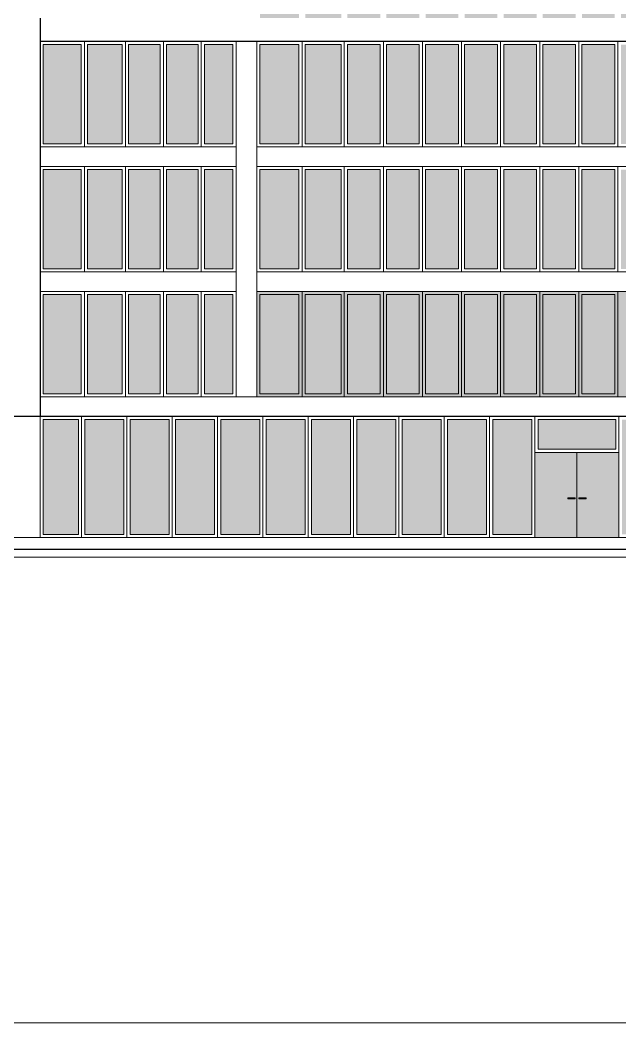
# Model space of a CAD drawing. Header units: millimetres. Extents: x -689206 to 4969298, y -1019800 to 703299.
# Drawn here: x 661794 to 677144, y -808799 to -783120 of the extents above; entities that cross this region are included whole.
import ezdxf

# ---------------------------------------------------------------- set-up
doc = ezdxf.new("R2010")
doc.units = ezdxf.units.MM
doc.layers.add('РАЗМЕРЫ', color=7, linetype='Continuous', lineweight=9)
doc.layers.add('фасад', color=7, linetype='Continuous')

msp = doc.modelspace()

# ---------------------------------------------------------------- hatches: boundary and pattern name
at = {"layer": 'РАЗМЕРЫ', "lineweight": 5, "ltscale": 35, "true_color": 0xdaf0fb}
h = msp.add_hatch(color=7, dxfattribs=at)
h.dxf.hatch_style = 1
h.paths.add_polyline_path([(697040.1, -793349.6), (696467.3, -793349.6), (696467.3, -796289.6), (697040.1, -796289.6)])
h.paths.add_polyline_path([(697900.1, -793349.6), (697200.1, -793349.6), (697200.1, -796289.6), (697900.1, -796289.6)])
h.paths.add_polyline_path([(698760.1, -793349.6), (698060.1, -793349.6), (698060.1, -796289.6), (698760.1, -796289.6)])
h.paths.add_polyline_path([(699620.1, -793349.6), (698920.1, -793349.6), (698920.1, -796289.6), (699620.1, -796289.6)])
h.paths.add_polyline_path([(700480.1, -793349.6), (699780.1, -793349.6), (699780.1, -796289.6), (700480.1, -796289.6)])
h.paths.add_polyline_path([(701340.1, -793349.6), (700640.1, -793349.6), (700640.1, -796289.6), (701340.1, -796289.6)])
h.paths.add_polyline_path([(702200.1, -793349.6), (701500.1, -793349.6), (701500.1, -796289.6), (702200.1, -796289.6)])
h.paths.add_polyline_path([(704313, -794149.4), (703652, -794149.3), (703651.8, -795489.2), (704312.7, -795489.4)])
h.paths.add_polyline_path([(704929.8, -794149.5), (704393, -794149.4), (704392.8, -795489.4), (704929.5, -795489.4)])
h.paths.add_polyline_path([(705591.6, -794149.6), (705009.7, -794149.5), (705009.5, -795489.4), (705591.6, -795489.4)])
h.paths.add_polyline_path([(706241.6, -794149.6), (705671.6, -794149.6), (705671.6, -795489.4), (706241.6, -795489.4)])
h.paths.add_polyline_path([(689397.9, -793349.6), (688637.9, -793349.6), (688637.9, -796289.6), (689397.9, -796289.6)])
h.paths.add_polyline_path([(688477.9, -793349.6), (687477.9, -793349.6), (687477.9, -796289.6), (688477.9, -796289.6)])
h.paths.add_polyline_path([(687317.9, -793349.6), (686317.9, -793349.6), (686317.9, -796289.6), (687317.9, -796289.6)])
h.paths.add_polyline_path([(686157.9, -793349.6), (685157.9, -793349.6), (685157.9, -796289.6), (686157.9, -796289.6)])
h.paths.add_polyline_path([(684997.9, -793349.6), (683997.9, -793349.6), (683997.9, -796289.6), (684997.9, -796289.6)])
h.paths.add_polyline_path([(683837.9, -793349.6), (682837.9, -793349.6), (682837.9, -796289.6), (683837.9, -796289.6)])
h.paths.add_polyline_path([(682677.9, -793349.6), (681677.9, -793349.6), (681677.9, -796289.6), (682677.9, -796289.6)])
h.paths.add_polyline_path([(681517.9, -793349.6), (680517.9, -793349.6), (680517.9, -796289.6), (681517.9, -796289.6)])
h.paths.add_polyline_path([(680357.9, -793349.6), (679357.9, -793349.6), (679357.9, -796289.6), (680357.9, -796289.6)])
h.paths.add_polyline_path([(679197.9, -793349.6), (678277.9, -793349.6), (678277.9, -796289.6), (679197.9, -796289.6)])
h.paths.add_polyline_path([(678117.9, -793349.6), (677197.9, -793349.6), (677197.9, -796289.6), (678117.9, -796289.6)])
h.paths.add_polyline_path([(677037.9, -793349.6), (675047.8, -793349.6), (675047.8, -794109.6), (677037.9, -794109.6)])
h.paths.add_polyline_path([(676042.8, -794189.6), (674967.8, -794189.6), (674967.8, -796369.6), (676042.8, -796369.6)])
h.paths.add_polyline_path([(675814, -795354.5), (676002.7, -795354.5), (676002.7, -795382.4), (675814, -795382.4)], flags=16)
h.paths.add_polyline_path([(677117.9, -794189.6), (676042.8, -794189.6), (676042.8, -796369.6), (677117.9, -796369.6)])
h.paths.add_polyline_path([(676277.7, -795354.5), (676277.7, -795382.4), (676089, -795382.4), (676089, -795354.5)], flags=16)
h.paths.add_polyline_path([(674887.8, -793349.6), (673887.8, -793349.6), (673887.8, -796289.6), (674887.8, -796289.6)])
h.paths.add_polyline_path([(673727.8, -793349.6), (672727.8, -793349.6), (672727.8, -796289.6), (673727.8, -796289.6)])
h.paths.add_polyline_path([(672567.8, -793349.6), (671567.8, -793349.6), (671567.8, -796289.6), (672567.8, -796289.6)])
h.paths.add_polyline_path([(671407.8, -793349.6), (670407.8, -793349.6), (670407.8, -796289.6), (671407.8, -796289.6)])
h.paths.add_polyline_path([(670247.8, -793349.6), (669247.8, -793349.6), (669247.8, -796289.6), (670247.8, -796289.6)])
h.paths.add_polyline_path([(669087.8, -793349.6), (668087.8, -793349.6), (668087.8, -796289.6), (669087.8, -796289.6)])
h.paths.add_polyline_path([(667927.8, -793349.6), (666927.8, -793349.6), (666927.8, -796289.6), (667927.8, -796289.6)])
h.paths.add_polyline_path([(666767.8, -793349.6), (665767.8, -793349.6), (665767.8, -796289.6), (666767.8, -796289.6)])
h.paths.add_polyline_path([(665607.8, -793349.6), (664607.8, -793349.6), (664607.8, -796289.6), (665607.8, -796289.6)])
h.paths.add_polyline_path([(664447.8, -793349.6), (663447.8, -793349.6), (663447.8, -796289.6), (664447.8, -796289.6)])
h.paths.add_polyline_path([(663287.8, -793349.6), (662387.8, -793349.6), (662387.8, -796289.6), (663287.8, -796289.6)])
h.paths.add_polyline_path([(667240.8, -790149.6), (666511.8, -790149.6), (666511.8, -792689.6), (667240.8, -792689.6)])
h.paths.add_polyline_path([(666351.8, -790149.6), (665540.8, -790149.6), (665540.8, -792689.6), (666351.8, -792689.6)])
h.paths.add_polyline_path([(665380.8, -790149.6), (664569.8, -790149.6), (664569.8, -792689.6), (665380.8, -792689.6)])
h.paths.add_polyline_path([(664409.8, -790149.6), (663518.8, -790149.6), (663518.8, -792689.6), (664409.8, -792689.6)])
h.paths.add_polyline_path([(663358.8, -790149.6), (662387.8, -790149.6), (662387.8, -792689.6), (663358.8, -792689.6)])
h.paths.add_polyline_path([(668930.8, -790149.6), (667930.8, -790149.6), (667930.8, -792689.6), (668930.8, -792689.6)])
h.paths.add_polyline_path([(670010.8, -790149.6), (669090.8, -790149.6), (669090.8, -792689.6), (670010.8, -792689.6)])
h.paths.add_polyline_path([(671010.8, -790149.6), (670170.8, -790149.6), (670170.8, -792689.6), (671010.8, -792689.6)])
h.paths.add_polyline_path([(672010.8, -790149.6), (671170.8, -790149.6), (671170.8, -792689.6), (672010.8, -792689.6)])
h.paths.add_polyline_path([(673010.8, -790149.6), (672170.8, -790149.6), (672170.8, -792689.6), (673010.8, -792689.6)])
h.paths.add_polyline_path([(674010.8, -790149.6), (673170.8, -790149.6), (673170.8, -792689.6), (674010.8, -792689.6)])
h.paths.add_polyline_path([(675010.8, -790149.6), (674170.8, -790149.6), (674170.8, -792689.6), (675010.8, -792689.6)])
h.paths.add_polyline_path([(676010.8, -790149.6), (675170.8, -790149.6), (675170.8, -792689.6), (676010.8, -792689.6)])
h.paths.add_polyline_path([(677010.8, -790149.6), (676170.8, -790149.6), (676170.8, -792689.6), (677010.8, -792689.6)])
h.paths.add_polyline_path([(678010.8, -790149.6), (677170.8, -790149.6), (677170.8, -792689.6), (678010.8, -792689.6)])
h.paths.add_polyline_path([(679010.8, -790149.6), (678170.8, -790149.6), (678170.8, -792689.6), (679010.8, -792689.6)])
h.paths.add_polyline_path([(680010.8, -790149.6), (679170.8, -790149.6), (679170.8, -792689.6), (680010.8, -792689.6)])
h.paths.add_polyline_path([(681010.8, -790149.6), (680170.8, -790149.6), (680170.8, -792689.6), (681010.8, -792689.6)])
h.paths.add_polyline_path([(682010.8, -790149.6), (681170.8, -790149.6), (681170.8, -792689.6), (682010.8, -792689.6)])
h.paths.add_polyline_path([(683010.8, -790149.6), (682170.8, -790149.6), (682170.8, -792689.6), (683010.8, -792689.6)])
h.paths.add_polyline_path([(683892.8, -790149.6), (683170.8, -790149.6), (683170.8, -792689.6), (683892.8, -792689.6)])
h.paths.add_polyline_path([(685291.8, -790149.6), (684562.8, -790149.6), (684562.8, -792689.6), (685291.8, -792689.6)])
h.paths.add_polyline_path([(686262.8, -790149.6), (685451.8, -790149.6), (685451.8, -792689.6), (686262.8, -792689.6)])
h.paths.add_polyline_path([(687233.8, -790149.6), (686422.8, -790149.6), (686422.8, -792689.6), (687233.8, -792689.6)])
h.paths.add_polyline_path([(688284.8, -790149.6), (687393.8, -790149.6), (687393.8, -792689.6), (688284.8, -792689.6)])
h.paths.add_polyline_path([(689415.8, -790149.6), (688444.8, -790149.6), (688444.8, -792689.6), (689415.8, -792689.6)])
h.paths.add_polyline_path([(689415.8, -786949.6), (688444.8, -786949.6), (688444.8, -789489.6), (689415.8, -789489.6)])
h.paths.add_polyline_path([(688284.8, -786949.6), (687393.8, -786949.6), (687393.8, -789489.6), (688284.8, -789489.6)])
h.paths.add_polyline_path([(687233.8, -786949.6), (686422.8, -786949.6), (686422.8, -789489.6), (687233.8, -789489.6)])
h.paths.add_polyline_path([(686262.8, -786949.6), (685451.8, -786949.6), (685451.8, -789489.6), (686262.8, -789489.6)])
h.paths.add_polyline_path([(685291.8, -786949.6), (684562.8, -786949.6), (684562.8, -789489.6), (685291.8, -789489.6)])
h.paths.add_polyline_path([(683892.8, -786949.6), (683170.8, -786949.6), (683170.8, -789489.6), (683892.8, -789489.6)])
h.paths.add_polyline_path([(683010.8, -786949.6), (682170.8, -786949.6), (682170.8, -789489.6), (683010.8, -789489.6)])
h.paths.add_polyline_path([(682010.8, -786949.6), (681170.8, -786949.6), (681170.8, -789489.6), (682010.8, -789489.6)])
h.paths.add_polyline_path([(681010.8, -786949.6), (680170.8, -786949.6), (680170.8, -789489.6), (681010.8, -789489.6)])
h.paths.add_polyline_path([(680010.8, -786949.6), (679170.8, -786949.6), (679170.8, -789489.6), (680010.8, -789489.6)])
h.paths.add_polyline_path([(679010.8, -786949.6), (678170.8, -786949.6), (678170.8, -789489.6), (679010.8, -789489.6)])
h.paths.add_polyline_path([(678010.8, -786949.6), (677170.8, -786949.6), (677170.8, -789489.6), (678010.8, -789489.6)])
h.paths.add_polyline_path([(677010.8, -786949.6), (676170.8, -786949.6), (676170.8, -789489.6), (677010.8, -789489.6)])
h.paths.add_polyline_path([(676010.8, -786949.6), (675170.8, -786949.6), (675170.8, -789489.6), (676010.8, -789489.6)])
h.paths.add_polyline_path([(675010.8, -786949.6), (674170.8, -786949.6), (674170.8, -789489.6), (675010.8, -789489.6)])
h.paths.add_polyline_path([(674010.8, -786949.6), (673170.8, -786949.6), (673170.8, -789489.6), (674010.8, -789489.6)])
h.paths.add_polyline_path([(673010.8, -786949.6), (672170.8, -786949.6), (672170.8, -789489.6), (673010.8, -789489.6)])
h.paths.add_polyline_path([(672010.8, -786949.6), (671170.8, -786949.6), (671170.8, -789489.6), (672010.8, -789489.6)])
h.paths.add_polyline_path([(671010.8, -786949.6), (670170.8, -786949.6), (670170.8, -789489.6), (671010.8, -789489.6)])
h.paths.add_polyline_path([(670010.8, -786949.6), (669090.8, -786949.6), (669090.8, -789489.6), (670010.8, -789489.6)])
h.paths.add_polyline_path([(668930.8, -786949.6), (667930.8, -786949.6), (667930.8, -789489.6), (668930.8, -789489.6)])
h.paths.add_polyline_path([(667240.8, -786949.6), (666511.8, -786949.6), (666511.8, -789489.6), (667240.8, -789489.6)])
h.paths.add_polyline_path([(666351.8, -786949.6), (665540.8, -786949.6), (665540.8, -789489.6), (666351.8, -789489.6)])
h.paths.add_polyline_path([(665380.8, -786949.6), (664569.8, -786949.6), (664569.8, -789489.6), (665380.8, -789489.6)])
h.paths.add_polyline_path([(664409.8, -786949.6), (663518.8, -786949.6), (663518.8, -789489.6), (664409.8, -789489.6)])
h.paths.add_polyline_path([(663358.8, -786949.6), (662387.8, -786949.6), (662387.8, -789489.6), (663358.8, -789489.6)])
h.paths.add_polyline_path([(658698.5, -790149.6), (657738.5, -790149.6), (657738.5, -792689.6), (657998.5, -792689.6), (658698.5, -792689.6)])
h.paths.add_polyline_path([(658698.5, -786949.6), (657738.5, -786949.6), (657738.5, -789489.6), (657998.5, -789489.6), (658698.5, -789489.6)])
h.paths.add_polyline_path([(657578.5, -786949.6), (656878.5, -786949.6), (656878.5, -789489.6), (657578.5, -789489.6)])
h.paths.add_polyline_path([(656718.5, -786949.6), (655938.5, -786949.6), (655938.5, -789489.6), (656718.5, -789489.6)])
h.paths.add_polyline_path([(655778.5, -786949.6), (654858.5, -786949.6), (654858.5, -789489.6), (655778.5, -789489.6)])
h.paths.add_polyline_path([(655778.5, -790149.6), (654858.5, -790149.6), (654858.5, -792689.6), (655778.5, -792689.6)])
h.paths.add_polyline_path([(656718.5, -790149.6), (655938.5, -790149.6), (655938.5, -792689.6), (656718.5, -792689.6)])
h.paths.add_polyline_path([(657578.5, -790149.6), (656878.5, -790149.6), (656878.5, -792689.6), (657578.5, -792689.6)])
h.paths.add_polyline_path([(658698.5, -793349.6), (657738.5, -793349.6), (657738.5, -796289.6), (657998.5, -796289.6), (658698.5, -796289.6)])
h.paths.add_polyline_path([(657578.5, -793349.6), (656878.5, -793349.6), (656878.5, -796289.6), (657578.5, -796289.6)])
h.paths.add_polyline_path([(656718.5, -793349.6), (656018.5, -793349.6), (655938.5, -793349.6), (655938.5, -796289.6), (656718.5, -796289.6)])
h.paths.add_polyline_path([(655778.5, -793349.6), (654858.5, -793349.6), (654858.5, -796289.6), (655778.5, -796289.6)])
h.paths.add_polyline_path([(658698.5, -783749.6), (657738.5, -783749.6), (657738.5, -786289.6), (657998.5, -786289.6), (658698.5, -786289.6)])
h.paths.add_polyline_path([(657578.5, -783749.6), (656878.5, -783749.6), (656878.5, -786289.6), (657578.5, -786289.6)])
h.paths.add_polyline_path([(656718.5, -783749.6), (655938.5, -783749.6), (655938.5, -786289.6), (656718.5, -786289.6)])
h.paths.add_polyline_path([(655778.5, -783749.6), (654858.5, -783749.6), (654858.5, -786289.6), (655778.5, -786289.6)])
h.paths.add_polyline_path([(655778.5, -780549.6), (654858.5, -780549.6), (654858.5, -783089.6), (655778.5, -783089.6)])
h.paths.add_polyline_path([(656718.5, -780549.6), (655938.5, -780549.6), (655938.5, -783089.6), (656718.5, -783089.6)])
h.paths.add_polyline_path([(657578.5, -780549.6), (656878.5, -780549.6), (656878.5, -783089.6), (657578.5, -783089.6)])
h.paths.add_polyline_path([(658698.5, -780549.6), (657738.5, -780549.6), (657738.5, -783089.6), (657998.5, -783089.6), (658698.5, -783089.6)])
h.paths.add_polyline_path([(658698.5, -777349.6), (657738.5, -777349.6), (657738.5, -779889.6), (657998.5, -779889.6), (658698.5, -779889.6)])
h.paths.add_polyline_path([(657578.5, -777349.6), (656878.5, -777349.6), (656878.5, -779889.6), (657578.5, -779889.6)])
h.paths.add_polyline_path([(656718.5, -777349.6), (655938.5, -777349.6), (655938.5, -779889.6), (656718.5, -779889.6)])
h.paths.add_polyline_path([(655778.5, -777349.6), (654858.5, -777349.6), (654858.5, -779889.6), (655778.5, -779889.6)])
h.paths.add_polyline_path([(663358.8, -783749.6), (662387.8, -783749.6), (662387.8, -786289.6), (663358.8, -786289.6)])
h.paths.add_polyline_path([(664409.8, -783749.6), (663518.8, -783749.6), (663518.8, -786289.6), (664409.8, -786289.6)])
h.paths.add_polyline_path([(665380.8, -783749.6), (664569.8, -783749.6), (664569.8, -786289.6), (665380.8, -786289.6)])
h.paths.add_polyline_path([(666351.8, -783749.6), (665540.8, -783749.6), (665540.8, -786289.6), (666351.8, -786289.6)])
h.paths.add_polyline_path([(667240.8, -783749.6), (666511.8, -783749.6), (666511.8, -786289.6), (667240.8, -786289.6)])
h.paths.add_polyline_path([(668930.8, -783749.6), (667930.8, -783749.6), (667930.8, -786289.6), (668930.8, -786289.6)])
h.paths.add_polyline_path([(670010.8, -783749.6), (669090.8, -783749.6), (669090.8, -786289.6), (670010.8, -786289.6)])
h.paths.add_polyline_path([(671010.8, -783749.6), (670170.8, -783749.6), (670170.8, -786289.6), (671010.8, -786289.6)])
h.paths.add_polyline_path([(672010.8, -783749.6), (671170.8, -783749.6), (671170.8, -786289.6), (672010.8, -786289.6)])
h.paths.add_polyline_path([(673010.8, -783749.6), (672170.8, -783749.6), (672170.8, -786289.6), (673010.8, -786289.6)])
h.paths.add_polyline_path([(674010.8, -783749.6), (673170.8, -783749.6), (673170.8, -786289.6), (674010.8, -786289.6)])
h.paths.add_polyline_path([(675010.8, -783749.6), (674170.8, -783749.6), (674170.8, -786289.6), (675010.8, -786289.6)])
h.paths.add_polyline_path([(676010.8, -783749.6), (675170.8, -783749.6), (675170.8, -786289.6), (676010.8, -786289.6)])
h.paths.add_polyline_path([(677010.8, -783749.6), (676170.8, -783749.6), (676170.8, -786289.6), (677010.8, -786289.6)])
h.paths.add_polyline_path([(678010.8, -783749.6), (677170.8, -783749.6), (677170.8, -786289.6), (678010.8, -786289.6)])
h.paths.add_polyline_path([(683892.8, -783749.6), (683170.8, -783749.6), (683170.8, -786289.6), (683892.8, -786289.6)])
h.paths.add_polyline_path([(683010.8, -783749.6), (682170.8, -783749.6), (682170.8, -786289.6), (683010.8, -786289.6)])
h.paths.add_polyline_path([(682010.8, -783749.6), (681170.8, -783749.6), (681170.8, -786289.6), (682010.8, -786289.6)])
h.paths.add_polyline_path([(681010.8, -783749.6), (680170.8, -783749.6), (680170.8, -786289.6), (681010.8, -786289.6)])
h.paths.add_polyline_path([(680010.8, -783749.6), (679170.8, -783749.6), (679170.8, -786289.6), (680010.8, -786289.6)])
h.paths.add_polyline_path([(679010.8, -783749.6), (678170.8, -783749.6), (678170.8, -786289.6), (679010.8, -786289.6)])
h.paths.add_polyline_path([(685291.8, -783749.6), (684562.8, -783749.6), (684562.8, -786289.6), (685291.8, -786289.6)])
h.paths.add_polyline_path([(686262.8, -783749.6), (685451.8, -783749.6), (685451.8, -786289.6), (686262.8, -786289.6)])
h.paths.add_polyline_path([(687233.8, -783749.6), (686422.8, -783749.6), (686422.8, -786289.6), (687233.8, -786289.6)])
h.paths.add_polyline_path([(688284.8, -783749.6), (687393.8, -783749.6), (687393.8, -786289.6), (688284.8, -786289.6)])
h.paths.add_polyline_path([(689415.8, -783749.6), (688444.8, -783749.6), (688444.8, -786289.6), (689415.8, -786289.6)])
h.paths.add_polyline_path([(683892.8, -780549.6), (683170.8, -780549.6), (683170.8, -783069.6), (683892.8, -783069.6)])
h.paths.add_polyline_path([(683010.8, -780549.6), (682170.8, -780549.6), (682170.8, -783069.6), (683010.8, -783069.6)])
h.paths.add_polyline_path([(682010.8, -780549.6), (681170.8, -780549.6), (681170.8, -783069.6), (682010.8, -783069.6)])
h.paths.add_polyline_path([(681010.8, -780549.6), (680170.8, -780549.6), (680170.8, -783069.6), (681010.8, -783069.6)])
h.paths.add_polyline_path([(680010.8, -780549.6), (679170.8, -780549.6), (679170.8, -783069.6), (680010.8, -783069.6)])
h.paths.add_polyline_path([(679010.8, -780549.6), (678170.8, -780549.6), (678170.8, -783069.6), (679010.8, -783069.6)])
h.paths.add_polyline_path([(678010.8, -780549.6), (677170.8, -780549.6), (677170.8, -783069.6), (678010.8, -783069.6)])
h.paths.add_polyline_path([(677010.8, -780549.6), (676170.8, -780549.6), (676170.8, -783069.6), (677010.8, -783069.6)])
h.paths.add_polyline_path([(676010.8, -780549.6), (675170.8, -780549.6), (675170.8, -783069.6), (676010.8, -783069.6)])
h.paths.add_polyline_path([(675010.8, -780549.6), (674170.8, -780549.6), (674170.8, -783069.6), (675010.8, -783069.6)])
h.paths.add_polyline_path([(674010.8, -780549.6), (673170.8, -780549.6), (673170.8, -783069.6), (674010.8, -783069.6)])
h.paths.add_polyline_path([(673010.8, -780549.6), (672170.8, -780549.6), (672170.8, -783069.6), (673010.8, -783069.6)])
h.paths.add_polyline_path([(672010.8, -780549.6), (671170.8, -780549.6), (671170.8, -783069.6), (672010.8, -783069.6)])
h.paths.add_polyline_path([(671010.8, -780549.6), (670170.8, -780549.6), (670170.8, -783069.6), (671010.8, -783069.6)])
h.paths.add_polyline_path([(670010.8, -780549.6), (669090.8, -780549.6), (669090.8, -783069.6), (670010.8, -783069.6)])
h.paths.add_polyline_path([(668930.8, -780549.6), (667930.8, -780549.6), (667930.8, -783069.6), (668930.8, -783069.6)])
h.paths.add_polyline_path([(668930.8, -777349.6), (667930.8, -777349.6), (667930.8, -779889.6), (668930.8, -779889.6)])
h.paths.add_polyline_path([(670010.8, -777349.6), (669090.8, -777349.6), (669090.8, -779889.6), (670010.8, -779889.6)])
h.paths.add_polyline_path([(671010.8, -777349.6), (670170.8, -777349.6), (670170.8, -779889.6), (671010.8, -779889.6)])
h.paths.add_polyline_path([(672010.8, -777349.6), (671170.8, -777349.6), (671170.8, -779889.6), (672010.8, -779889.6)])
h.paths.add_polyline_path([(673010.8, -777349.6), (672170.8, -777349.6), (672170.8, -779889.6), (673010.8, -779889.6)])
h.paths.add_polyline_path([(674010.8, -777349.6), (673170.8, -777349.6), (673170.8, -779889.6), (674010.8, -779889.6)])
h.paths.add_polyline_path([(675010.8, -777349.6), (674170.8, -777349.6), (674170.8, -779889.6), (675010.8, -779889.6)])
h.paths.add_polyline_path([(676010.8, -777349.6), (675170.8, -777349.6), (675170.8, -779889.6), (676010.8, -779889.6)])
h.paths.add_polyline_path([(677010.8, -777349.6), (676170.8, -777349.6), (676170.8, -779889.6), (677010.8, -779889.6)])
h.paths.add_polyline_path([(678010.8, -777349.6), (677170.8, -777349.6), (677170.8, -779889.6), (678010.8, -779889.6)])
h.paths.add_polyline_path([(679010.8, -777349.6), (678170.8, -777349.6), (678170.8, -779889.6), (679010.8, -779889.6)])
h.paths.add_polyline_path([(680010.8, -777349.6), (679170.8, -777349.6), (679170.8, -779889.6), (680010.8, -779889.6)])
h.paths.add_polyline_path([(681010.8, -777349.6), (680170.8, -777349.6), (680170.8, -779889.6), (681010.8, -779889.6)])
h.paths.add_polyline_path([(682010.8, -777349.6), (681170.8, -777349.6), (681170.8, -779889.6), (682010.8, -779889.6)])
h.paths.add_polyline_path([(683010.8, -777349.6), (682170.8, -777349.6), (682170.8, -779889.6), (683010.8, -779889.6)])
h.paths.add_polyline_path([(683892.8, -777349.6), (683170.8, -777349.6), (683170.8, -779889.6), (683892.8, -779889.6)])
at = {"layer": 'РАЗМЕРЫ', "lineweight": 5, "ltscale": 35, "true_color": 0x636466}
h = msp.add_hatch(color=251, dxfattribs=at)
h.dxf.hatch_style = 1
h.paths.add_polyline_path([(674090.8, -790069.6), (673090.8, -790069.6), (673090.8, -792689.6), (673090.8, -792769.6), (674090.8, -792769.6)])
h.paths.add_polyline_path([(674010.8, -790149.6), (674010.8, -792689.6), (673170.8, -792689.6), (673170.8, -790149.6)], flags=16)
h.paths.add_polyline_path([(675090.8, -790069.6), (674090.8, -790069.6), (674090.8, -792769.6), (675090.8, -792769.6)])
h.paths.add_polyline_path([(675010.8, -790149.6), (675010.8, -792689.6), (674170.8, -792689.6), (674170.8, -790149.6)], flags=16)
h.paths.add_polyline_path([(672090.8, -790069.6), (671090.8, -790069.6), (671090.8, -792769.6), (672090.8, -792769.6)])
h.paths.add_polyline_path([(672010.8, -790149.6), (672010.8, -792689.6), (671170.8, -792689.6), (671170.8, -790149.6)], flags=16)
h.paths.add_polyline_path([(673090.8, -790069.6), (672090.8, -790069.6), (672090.8, -792769.6), (673090.8, -792769.6), (673090.8, -790149.6)])
h.paths.add_polyline_path([(673010.8, -790149.6), (673010.8, -792689.6), (672170.8, -792689.6), (672170.8, -790149.6)], flags=16)
h.paths.add_polyline_path([(671090.8, -790069.6), (670090.8, -790069.6), (670090.8, -792769.6), (671090.8, -792769.6)])
h.paths.add_polyline_path([(671010.8, -790149.6), (671010.8, -792689.6), (670170.8, -792689.6), (670170.8, -790149.6)], flags=16)
h.paths.add_polyline_path([(670090.8, -790069.6), (669010.8, -790069.6), (669010.8, -792769.6), (670090.8, -792769.6)])
h.paths.add_polyline_path([(670010.8, -790149.6), (670010.8, -792689.6), (669090.8, -792689.6), (669090.8, -790149.6)], flags=16)
h.paths.add_polyline_path([(669010.8, -790069.6), (667850.8, -790069.6), (667850.8, -792769.6), (669010.8, -792769.6)])
h.paths.add_polyline_path([(668930.8, -790149.6), (668930.8, -792689.6), (667930.8, -792689.6), (667930.8, -790149.6)], flags=16)
h.paths.add_polyline_path([(676090.8, -790069.6), (675090.8, -790069.6), (675090.8, -792769.6), (676090.8, -792769.6), (676090.8, -790149.6)])
h.paths.add_polyline_path([(675170.8, -790149.6), (676010.8, -790149.6), (676010.8, -792689.6), (675170.8, -792689.6)], flags=16)
h.paths.add_polyline_path([(677090.8, -790069.6), (676090.8, -790069.6), (676090.8, -792689.6), (676090.8, -792769.6), (677090.8, -792769.6)])
h.paths.add_polyline_path([(676170.8, -790149.6), (677010.8, -790149.6), (677010.8, -792689.6), (676170.8, -792689.6)], flags=16)
h.paths.add_polyline_path([(678090.8, -790069.6), (677090.8, -790069.6), (677090.8, -792769.6), (678090.8, -792769.6)])
h.paths.add_polyline_path([(678010.8, -790149.6), (678010.8, -792689.6), (677170.8, -792689.6), (677170.8, -790149.6)], flags=16)
h.paths.add_polyline_path([(679090.8, -790069.6), (678090.8, -790069.6), (678090.8, -792769.6), (679090.8, -792769.6)])
h.paths.add_polyline_path([(679010.8, -790149.6), (679010.8, -792689.6), (678170.8, -792689.6), (678170.8, -790149.6)], flags=16)
h.paths.add_polyline_path([(680090.8, -790069.6), (679090.8, -790069.6), (679090.8, -792769.6), (680090.8, -792769.6)])
h.paths.add_polyline_path([(680010.8, -790149.6), (680010.8, -792689.6), (679170.8, -792689.6), (679170.8, -790149.6)], flags=16)
h.paths.add_polyline_path([(681090.8, -790069.6), (680090.8, -790069.6), (680090.8, -792769.6), (681090.8, -792769.6)])
h.paths.add_polyline_path([(681010.8, -790149.6), (681010.8, -792689.6), (680170.8, -792689.6), (680170.8, -790149.6)], flags=16)
h.paths.add_polyline_path([(682090.8, -790069.6), (681090.8, -790069.6), (681090.8, -792769.6), (682090.8, -792769.6)])
h.paths.add_polyline_path([(682010.8, -790149.6), (682010.8, -792689.6), (681170.8, -792689.6), (681170.8, -790149.6)], flags=16)
h.paths.add_polyline_path([(683090.8, -790069.6), (682090.8, -790069.6), (682090.8, -792769.6), (683090.8, -792769.6)])
h.paths.add_polyline_path([(683010.8, -790149.6), (683010.8, -792689.6), (682170.8, -792689.6), (682170.8, -790149.6)], flags=16)
h.paths.add_polyline_path([(683972.8, -790069.6), (683090.8, -790069.6), (683090.8, -792769.6), (683972.8, -792769.6)])
h.paths.add_polyline_path([(683892.8, -790149.6), (683892.8, -792689.6), (683170.8, -792689.6), (683170.8, -790149.6)], flags=16)

# ---------------------------------------------------------------- linework, layer by layer
at = {"layer": 'РАЗМЕРЫ', "lineweight": 30, "ltscale": 35}
for p, q in [((662307.8, -783069.6), (662307.8, -793269.6)), ((685745.2, -783669.6), (662307.8, -783669.6)), ((706523.9, -793269.6), (654268.5, -793269.6)), ((648693.8, -796669.6), (707033.9, -796669.6))]:
    msp.add_line(p, q, dxfattribs=at)
at = {"layer": 'РАЗМЕРЫ', "lineweight": 5, "ltscale": 35}
for p, q in [((662307.8, -783669.6), (662307.8, -783169.6)), ((662307.8, -786369.6), (662307.8, -783669.6)), ((662307.8, -783669.6), (662960.2, -783669.6)), ((663438.8, -783749.6), (663438.8, -783669.6)), ((663438.8, -783669.6), (663438.8, -786369.6)), ((664489.8, -783669.6), (664489.8, -786369.6)), ((665460.8, -783669.6), (665460.8, -786369.6)), ((666431.8, -783669.6), (666431.8, -786369.6)), ((667320.8, -783669.6), (667320.8, -792769.6)), ((667850.8, -783669.6), (667850.8, -792769.6)), ((669010.8, -786369.6), (669010.8, -783669.6)), ((670090.8, -786369.6), (670090.8, -783669.6)), ((671090.8, -786369.6), (671090.8, -783669.6)), ((672090.8, -786369.6), (672090.8, -783669.6)), ((673090.8, -786289.6), (673090.8, -783669.6)), ((674090.8, -786369.6), (674090.8, -783669.6)), ((675090.8, -786369.6), (675090.8, -783669.6)), ((676090.8, -786289.6), (676090.8, -783669.6)), ((677090.8, -786369.6), (677090.8, -783669.6)), ((662387.8, -786289.6), (662387.8, -783749.6)), ((662387.8, -783749.6), (663358.8, -783749.6)), ((662387.8, -783749.6), (663358.8, -783749.6)), ((663358.8, -783749.6), (663358.8, -786289.6)), ((663518.8, -783749.6), (664409.8, -783749.6)), ((663518.8, -786289.6), (663518.8, -783749.6)), ((663518.8, -783749.6), (664409.8, -783749.6)), ((664409.8, -783749.6), (664409.8, -786289.6)), ((664489.8, -783749.6), (664489.8, -786289.6)), ((664569.8, -783749.6), (665380.8, -783749.6)), ((664569.8, -786289.6), (664569.8, -783749.6)), ((665380.8, -783749.6), (665380.8, -786289.6)), ((665460.8, -786289.6), (665460.8, -783749.6)), ((665540.8, -783749.6), (666351.8, -783749.6)), ((665540.8, -783749.6), (666351.8, -783749.6)), ((665540.8, -786289.6), (665540.8, -783749.6)), ((666351.8, -783749.6), (666351.8, -786289.6)), ((666431.8, -783749.6), (666431.8, -786289.6)), ((666511.8, -783749.6), (667240.8, -783749.6)), ((666511.8, -786289.6), (666511.8, -783749.6)), ((667240.8, -783749.6), (667240.8, -786289.6)), ((667930.8, -783749.6), (667930.8, -786289.6)), ((668930.8, -783749.6), (667930.8, -783749.6)), ((667930.8, -783749.6), (668930.8, -783749.6)), ((668930.8, -783749.6), (668930.8, -786289.6)), ((668930.8, -786289.6), (668930.8, -783749.6)), ((668930.8, -786289.6), (668930.8, -783749.6)), ((668930.8, -783749.6), (668930.8, -786289.6)), ((669010.8, -783749.6), (669010.8, -786369.6)), ((670010.8, -783749.6), (669090.8, -783749.6)), ((669090.8, -783749.6), (669090.8, -786289.6)), ((669090.8, -783749.6), (669090.8, -786289.6)), ((669090.8, -783749.6), (670010.8, -783749.6)), ((670010.8, -783749.6), (670010.8, -786289.6)), ((670010.8, -786289.6), (670010.8, -783749.6)), ((670010.8, -786289.6), (670010.8, -783749.6)), ((670010.8, -783749.6), (670010.8, -786289.6)), ((670090.8, -783749.6), (670090.8, -786289.6)), ((670090.8, -783749.6), (670090.8, -786369.6)), ((671010.8, -783749.6), (670170.8, -783749.6)), ((670170.8, -783749.6), (670170.8, -786289.6)), ((670170.8, -783749.6), (670170.8, -786289.6)), ((671010.8, -783749.6), (671010.8, -786289.6)), ((671010.8, -786289.6), (671010.8, -783749.6)), ((671010.8, -786289.6), (671010.8, -783749.6)), ((671010.8, -783749.6), (671010.8, -786289.6)), ((671090.8, -786289.6), (671090.8, -783749.6)), ((671090.8, -783749.6), (671090.8, -786369.6)), ((672010.8, -783749.6), (671170.8, -783749.6)), ((671170.8, -783749.6), (672010.8, -783749.6)), ((671170.8, -783749.6), (671170.8, -786289.6)), ((671170.8, -783749.6), (671170.8, -786289.6)), ((672010.8, -783749.6), (672010.8, -786289.6)), ((672010.8, -786289.6), (672010.8, -783749.6)), ((672010.8, -786289.6), (672010.8, -783749.6)), ((672010.8, -783749.6), (672010.8, -786289.6)), ((672090.8, -783749.6), (672090.8, -786289.6)), ((672090.8, -783749.6), (672090.8, -786369.6)), ((673010.8, -783749.6), (672170.8, -783749.6)), ((672170.8, -783749.6), (672170.8, -786289.6)), ((672170.8, -783749.6), (672170.8, -786289.6)), ((673010.8, -783749.6), (673010.8, -786289.6)), ((673010.8, -786289.6), (673010.8, -783749.6)), ((673010.8, -786289.6), (673010.8, -783749.6)), ((673090.8, -786289.6), (673090.8, -783749.6)), ((673090.8, -783749.6), (673090.8, -786369.6)), ((674010.8, -783749.6), (673170.8, -783749.6)), ((673170.8, -783749.6), (674010.8, -783749.6)), ((673170.8, -783749.6), (673170.8, -786289.6)), ((673170.8, -783749.6), (673170.8, -786289.6)), ((674010.8, -783749.6), (674010.8, -786289.6)), ((674010.8, -786289.6), (674010.8, -783749.6)), ((674010.8, -786289.6), (674010.8, -783749.6)), ((674090.8, -783749.6), (674090.8, -786289.6)), ((674090.8, -783749.6), (674090.8, -786369.6)), ((675010.8, -783749.6), (674170.8, -783749.6)), ((674170.8, -783749.6), (674170.8, -786289.6)), ((674170.8, -783749.6), (674170.8, -786289.6)), ((675010.8, -783749.6), (675010.8, -786289.6)), ((675010.8, -786289.6), (675010.8, -783749.6)), ((675010.8, -786289.6), (675010.8, -783749.6)), ((675010.8, -783749.6), (675010.8, -786289.6)), ((675090.8, -786289.6), (675090.8, -783749.6)), ((675090.8, -786289.6), (675090.8, -783749.6)), ((675090.8, -783749.6), (675090.8, -786369.6)), ((676010.8, -783749.6), (675170.8, -783749.6)), ((675170.8, -783749.6), (676010.8, -783749.6)), ((675170.8, -783749.6), (675170.8, -786289.6)), ((675170.8, -783749.6), (675170.8, -786289.6)), ((676010.8, -783749.6), (676010.8, -786289.6)), ((676010.8, -786289.6), (676010.8, -783749.6)), ((676010.8, -786289.6), (676010.8, -783749.6)), ((676010.8, -783749.6), (676010.8, -786289.6)), ((676090.8, -783749.6), (676090.8, -786289.6)), ((676090.8, -783749.6), (676090.8, -786369.6)), ((677010.8, -783749.6), (676170.8, -783749.6)), ((676170.8, -783749.6), (676170.8, -786289.6)), ((676170.8, -783749.6), (676170.8, -786289.6)), ((677010.8, -783749.6), (677010.8, -786289.6)), ((677010.8, -786289.6), (677010.8, -783749.6)), ((677010.8, -786289.6), (677010.8, -783749.6)), ((677010.8, -783749.6), (677010.8, -786289.6)), ((677090.8, -786289.6), (677090.8, -783749.6)), ((677090.8, -783749.6), (677090.8, -786369.6)), ((667320.8, -786369.6), (662307.8, -786369.6)), ((663358.8, -786289.6), (662387.8, -786289.6)), ((664409.8, -786289.6), (663518.8, -786289.6)), ((665380.8, -786289.6), (664569.8, -786289.6)), ((664569.8, -786289.6), (665380.8, -786289.6)), ((666351.8, -786289.6), (665540.8, -786289.6)), ((667240.8, -786289.6), (666511.8, -786289.6)), ((683972.8, -786369.6), (667850.8, -786369.6)), ((667930.8, -786289.6), (668930.8, -786289.6)), ((669090.8, -786289.6), (670010.8, -786289.6)), ((670170.8, -786289.6), (671010.8, -786289.6)), ((670170.8, -786289.6), (671010.8, -786289.6)), ((671170.8, -786289.6), (672010.8, -786289.6)), ((672170.8, -786289.6), (673010.8, -786289.6)), ((672170.8, -786289.6), (673010.8, -786289.6)), ((673170.8, -786289.6), (674010.8, -786289.6)), ((674170.8, -786289.6), (675010.8, -786289.6)), ((674170.8, -786289.6), (675010.8, -786289.6)), ((675170.8, -786289.6), (676010.8, -786289.6)), ((676170.8, -786289.6), (677010.8, -786289.6)), ((662307.8, -789569.6), (662307.8, -786869.6)), ((662307.8, -786869.6), (667320.8, -786869.6)), ((662387.8, -789489.6), (662387.8, -786949.6)), ((662387.8, -786949.6), (663358.8, -786949.6)), ((663358.8, -786949.6), (663358.8, -789489.6)), ((663438.8, -786949.6), (663438.8, -786869.6)), ((663438.8, -786869.6), (663438.8, -789569.6)), ((663518.8, -786949.6), (664409.8, -786949.6)), ((663518.8, -789489.6), (663518.8, -786949.6)), ((663518.8, -786949.6), (664409.8, -786949.6)), ((664409.8, -786949.6), (664409.8, -789489.6)), ((664489.8, -786869.6), (664489.8, -789569.6)), ((664489.8, -786949.6), (664489.8, -789489.6)), ((664569.8, -786949.6), (665380.8, -786949.6)), ((664569.8, -789489.6), (664569.8, -786949.6)), ((665380.8, -786949.6), (665380.8, -789489.6)), ((665460.8, -786869.6), (665460.8, -789569.6)), ((665460.8, -789489.6), (665460.8, -786949.6)), ((665540.8, -786949.6), (666351.8, -786949.6)), ((665540.8, -786949.6), (666351.8, -786949.6)), ((665540.8, -789489.6), (665540.8, -786949.6)), ((666351.8, -786949.6), (666351.8, -789489.6)), ((666431.8, -786869.6), (666431.8, -789569.6)), ((666431.8, -786949.6), (666431.8, -789489.6)), ((666511.8, -786949.6), (667240.8, -786949.6)), ((666511.8, -789489.6), (666511.8, -786949.6)), ((667240.8, -786949.6), (667240.8, -789489.6)), ((667850.8, -786869.6), (683972.8, -786869.6)), ((667930.8, -786949.6), (667930.8, -789489.6)), ((668930.8, -786949.6), (667930.8, -786949.6)), ((667930.8, -786949.6), (668930.8, -786949.6)), ((668930.8, -786949.6), (668930.8, -789489.6)), ((668930.8, -789489.6), (668930.8, -786949.6)), ((668930.8, -789489.6), (668930.8, -786949.6)), ((668930.8, -786949.6), (668930.8, -789489.6)), ((669010.8, -789569.6), (669010.8, -786869.6)), ((669010.8, -786949.6), (669010.8, -789569.6)), ((670010.8, -786949.6), (669090.8, -786949.6)), ((669090.8, -786949.6), (669090.8, -789489.6)), ((669090.8, -786949.6), (669090.8, -789489.6)), ((669090.8, -786949.6), (670010.8, -786949.6)), ((670010.8, -786949.6), (670010.8, -789489.6)), ((670010.8, -789489.6), (670010.8, -786949.6)), ((670010.8, -789489.6), (670010.8, -786949.6)), ((670010.8, -786949.6), (670010.8, -789489.6)), ((670090.8, -789569.6), (670090.8, -786869.6)), ((670090.8, -786949.6), (670090.8, -789489.6)), ((670090.8, -786949.6), (670090.8, -789569.6)), ((671010.8, -786949.6), (670170.8, -786949.6)), ((670170.8, -786949.6), (670170.8, -789489.6)), ((670170.8, -786949.6), (670170.8, -789489.6)), ((671010.8, -786949.6), (671010.8, -789489.6)), ((671010.8, -789489.6), (671010.8, -786949.6)), ((671010.8, -789489.6), (671010.8, -786949.6)), ((671010.8, -786949.6), (671010.8, -789489.6)), ((671090.8, -789569.6), (671090.8, -786869.6)), ((671090.8, -789489.6), (671090.8, -786949.6)), ((671090.8, -786949.6), (671090.8, -789569.6)), ((672010.8, -786949.6), (671170.8, -786949.6)), ((671170.8, -786949.6), (672010.8, -786949.6)), ((671170.8, -786949.6), (671170.8, -789489.6)), ((671170.8, -786949.6), (671170.8, -789489.6)), ((672010.8, -786949.6), (672010.8, -789489.6)), ((672010.8, -789489.6), (672010.8, -786949.6)), ((672010.8, -789489.6), (672010.8, -786949.6)), ((672010.8, -786949.6), (672010.8, -789489.6)), ((672090.8, -789569.6), (672090.8, -786869.6)), ((672090.8, -786949.6), (672090.8, -789489.6)), ((672090.8, -786949.6), (672090.8, -789569.6)), ((673010.8, -786949.6), (672170.8, -786949.6)), ((672170.8, -786949.6), (672170.8, -789489.6)), ((672170.8, -786949.6), (672170.8, -789489.6)), ((673010.8, -786949.6), (673010.8, -789489.6)), ((673010.8, -789489.6), (673010.8, -786949.6)), ((673010.8, -789489.6), (673010.8, -786949.6)), ((673090.8, -789489.6), (673090.8, -786869.6)), ((673090.8, -789489.6), (673090.8, -786949.6)), ((673090.8, -786949.6), (673090.8, -789569.6)), ((674010.8, -786949.6), (673170.8, -786949.6)), ((673170.8, -786949.6), (674010.8, -786949.6)), ((673170.8, -786949.6), (673170.8, -789489.6)), ((673170.8, -786949.6), (673170.8, -789489.6)), ((674010.8, -786949.6), (674010.8, -789489.6)), ((674010.8, -789489.6), (674010.8, -786949.6)), ((674010.8, -789489.6), (674010.8, -786949.6)), ((674090.8, -789569.6), (674090.8, -786869.6)), ((674090.8, -786949.6), (674090.8, -789489.6)), ((674090.8, -786949.6), (674090.8, -789569.6)), ((675010.8, -786949.6), (674170.8, -786949.6)), ((674170.8, -786949.6), (674170.8, -789489.6)), ((674170.8, -786949.6), (674170.8, -789489.6)), ((675010.8, -786949.6), (675010.8, -789489.6)), ((675010.8, -789489.6), (675010.8, -786949.6)), ((675010.8, -789489.6), (675010.8, -786949.6)), ((675010.8, -786949.6), (675010.8, -789489.6)), ((675090.8, -789569.6), (675090.8, -786869.6)), ((675090.8, -789489.6), (675090.8, -786949.6)), ((675090.8, -789489.6), (675090.8, -786949.6)), ((675090.8, -786949.6), (675090.8, -789569.6)), ((676010.8, -786949.6), (675170.8, -786949.6)), ((675170.8, -786949.6), (676010.8, -786949.6)), ((675170.8, -786949.6), (675170.8, -789489.6)), ((675170.8, -786949.6), (675170.8, -789489.6)), ((676010.8, -786949.6), (676010.8, -789489.6)), ((676010.8, -789489.6), (676010.8, -786949.6)), ((676010.8, -789489.6), (676010.8, -786949.6)), ((676010.8, -786949.6), (676010.8, -789489.6)), ((676090.8, -789489.6), (676090.8, -786869.6)), ((676090.8, -786949.6), (676090.8, -789489.6)), ((676090.8, -786949.6), (676090.8, -789569.6)), ((677010.8, -786949.6), (676170.8, -786949.6)), ((676170.8, -786949.6), (676170.8, -789489.6)), ((676170.8, -786949.6), (676170.8, -789489.6)), ((677010.8, -786949.6), (677010.8, -789489.6)), ((677010.8, -789489.6), (677010.8, -786949.6)), ((677010.8, -789489.6), (677010.8, -786949.6)), ((677010.8, -786949.6), (677010.8, -789489.6)), ((677090.8, -789569.6), (677090.8, -786869.6)), ((677090.8, -789489.6), (677090.8, -786949.6)), ((677090.8, -786949.6), (677090.8, -789569.6)), ((667320.8, -789569.6), (662307.8, -789569.6)), ((663358.8, -789489.6), (662387.8, -789489.6)), ((664409.8, -789489.6), (663518.8, -789489.6)), ((665380.8, -789489.6), (664569.8, -789489.6)), ((664569.8, -789489.6), (665380.8, -789489.6)), ((666351.8, -789489.6), (665540.8, -789489.6)), ((667240.8, -789489.6), (666511.8, -789489.6)), ((683972.8, -789569.6), (667850.8, -789569.6)), ((667930.8, -789489.6), (668930.8, -789489.6)), ((669090.8, -789489.6), (670010.8, -789489.6)), ((670170.8, -789489.6), (671010.8, -789489.6)), ((670170.8, -789489.6), (671010.8, -789489.6)), ((671170.8, -789489.6), (672010.8, -789489.6)), ((672170.8, -789489.6), (673010.8, -789489.6)), ((672170.8, -789489.6), (673010.8, -789489.6)), ((673170.8, -789489.6), (674010.8, -789489.6)), ((674170.8, -789489.6), (675010.8, -789489.6)), ((674170.8, -789489.6), (675010.8, -789489.6)), ((675170.8, -789489.6), (676010.8, -789489.6)), ((676170.8, -789489.6), (677010.8, -789489.6)), ((662307.8, -792769.6), (662307.8, -790069.6)), ((662307.8, -790069.6), (667320.8, -790069.6)), ((663438.8, -790149.6), (663438.8, -790069.6)), ((663438.8, -790069.6), (663438.8, -792769.6)), ((664489.8, -790069.6), (664489.8, -792769.6)), ((665460.8, -790069.6), (665460.8, -792769.6)), ((666431.8, -790069.6), (666431.8, -792769.6)), ((667850.8, -790069.6), (683972.8, -790069.6)), ((667850.8, -790069.6), (667930.8, -790069.6)), ((669010.8, -792769.6), (669010.8, -790069.6)), ((670090.8, -792769.6), (670090.8, -790069.6)), ((671090.8, -792769.6), (671090.8, -790069.6)), ((672090.8, -792769.6), (672090.8, -790069.6)), ((673090.8, -792689.6), (673090.8, -790069.6)), ((674090.8, -792769.6), (674090.8, -790069.6)), ((675090.8, -792769.6), (675090.8, -790069.6)), ((676090.8, -792689.6), (676090.8, -790069.6)), ((677090.8, -792769.6), (677090.8, -790069.6)), ((662387.8, -792689.6), (662387.8, -790149.6)), ((662387.8, -790149.6), (663358.8, -790149.6)), ((662387.8, -790149.6), (663358.8, -790149.6)), ((663358.8, -790149.6), (663358.8, -792689.6)), ((663518.8, -790149.6), (664409.8, -790149.6)), ((663518.8, -792689.6), (663518.8, -790149.6)), ((663518.8, -790149.6), (664409.8, -790149.6)), ((664409.8, -790149.6), (664409.8, -792689.6)), ((664489.8, -790149.6), (664489.8, -792689.6)), ((664569.8, -790149.6), (665380.8, -790149.6)), ((664569.8, -792689.6), (664569.8, -790149.6)), ((665380.8, -790149.6), (665380.8, -792689.6)), ((665460.8, -792689.6), (665460.8, -790149.6)), ((665540.8, -790149.6), (666351.8, -790149.6)), ((665540.8, -790149.6), (666351.8, -790149.6)), ((665540.8, -792689.6), (665540.8, -790149.6)), ((666351.8, -790149.6), (666351.8, -792689.6)), ((666431.8, -790149.6), (666431.8, -792689.6)), ((666511.8, -790149.6), (667240.8, -790149.6)), ((666511.8, -792689.6), (666511.8, -790149.6)), ((667240.8, -790149.6), (667240.8, -792689.6)), ((667930.8, -790149.6), (667930.8, -792689.6)), ((668930.8, -790149.6), (667930.8, -790149.6)), ((667930.8, -790149.6), (668930.8, -790149.6)), ((668930.8, -790149.6), (668930.8, -792689.6)), ((668930.8, -792689.6), (668930.8, -790149.6)), ((668930.8, -792689.6), (668930.8, -790149.6)), ((668930.8, -790149.6), (668930.8, -792689.6)), ((669010.8, -790149.6), (669010.8, -792769.6)), ((670010.8, -790149.6), (669090.8, -790149.6)), ((669090.8, -790149.6), (669090.8, -792689.6)), ((669090.8, -790149.6), (669090.8, -792689.6)), ((669090.8, -790149.6), (670010.8, -790149.6)), ((670010.8, -790149.6), (670010.8, -792689.6)), ((670010.8, -792689.6), (670010.8, -790149.6)), ((670010.8, -792689.6), (670010.8, -790149.6)), ((670010.8, -790149.6), (670010.8, -792689.6)), ((670090.8, -790149.6), (670090.8, -792689.6)), ((670090.8, -790149.6), (670090.8, -792769.6)), ((671010.8, -790149.6), (670170.8, -790149.6)), ((670170.8, -790149.6), (670170.8, -792689.6)), ((670170.8, -790149.6), (670170.8, -792689.6)), ((671010.8, -790149.6), (671010.8, -792689.6)), ((671010.8, -792689.6), (671010.8, -790149.6)), ((671010.8, -792689.6), (671010.8, -790149.6)), ((671010.8, -790149.6), (671010.8, -792689.6)), ((671090.8, -792689.6), (671090.8, -790149.6)), ((671090.8, -790149.6), (671090.8, -792769.6)), ((672010.8, -790149.6), (671170.8, -790149.6)), ((671170.8, -790149.6), (672010.8, -790149.6)), ((671170.8, -790149.6), (671170.8, -792689.6)), ((671170.8, -790149.6), (671170.8, -792689.6)), ((672010.8, -790149.6), (672010.8, -792689.6)), ((672010.8, -792689.6), (672010.8, -790149.6)), ((672010.8, -792689.6), (672010.8, -790149.6)), ((672010.8, -790149.6), (672010.8, -792689.6)), ((672090.8, -790149.6), (672090.8, -792689.6)), ((672090.8, -790149.6), (672090.8, -792769.6)), ((673010.8, -790149.6), (672170.8, -790149.6)), ((672170.8, -790149.6), (672170.8, -792689.6)), ((672170.8, -790149.6), (672170.8, -792689.6)), ((673010.8, -790149.6), (673010.8, -792689.6)), ((673010.8, -792689.6), (673010.8, -790149.6)), ((673010.8, -792689.6), (673010.8, -790149.6)), ((673090.8, -792689.6), (673090.8, -790149.6)), ((673090.8, -790149.6), (673090.8, -792769.6)), ((674010.8, -790149.6), (673170.8, -790149.6)), ((673170.8, -790149.6), (674010.8, -790149.6)), ((673170.8, -790149.6), (673170.8, -792689.6)), ((673170.8, -790149.6), (673170.8, -792689.6)), ((674010.8, -790149.6), (674010.8, -792689.6)), ((674010.8, -792689.6), (674010.8, -790149.6)), ((674010.8, -792689.6), (674010.8, -790149.6)), ((674090.8, -790149.6), (674090.8, -792689.6)), ((674090.8, -790149.6), (674090.8, -792769.6)), ((675010.8, -790149.6), (674170.8, -790149.6)), ((674170.8, -790149.6), (674170.8, -792689.6)), ((674170.8, -790149.6), (674170.8, -792689.6)), ((675010.8, -790149.6), (675010.8, -792689.6)), ((675010.8, -792689.6), (675010.8, -790149.6)), ((675010.8, -792689.6), (675010.8, -790149.6)), ((675010.8, -790149.6), (675010.8, -792689.6)), ((675090.8, -792689.6), (675090.8, -790149.6)), ((675090.8, -792689.6), (675090.8, -790149.6)), ((675090.8, -790149.6), (675090.8, -792769.6)), ((676010.8, -790149.6), (675170.8, -790149.6)), ((675170.8, -790149.6), (676010.8, -790149.6)), ((675170.8, -790149.6), (675170.8, -792689.6)), ((675170.8, -790149.6), (675170.8, -792689.6)), ((676010.8, -790149.6), (676010.8, -792689.6)), ((676010.8, -792689.6), (676010.8, -790149.6)), ((676010.8, -792689.6), (676010.8, -790149.6)), ((676010.8, -790149.6), (676010.8, -792689.6)), ((676090.8, -790149.6), (676090.8, -792689.6)), ((676090.8, -790149.6), (676090.8, -792769.6)), ((677010.8, -790149.6), (676170.8, -790149.6)), ((676170.8, -790149.6), (676170.8, -792689.6)), ((676170.8, -790149.6), (676170.8, -792689.6)), ((677010.8, -790149.6), (677010.8, -792689.6)), ((677010.8, -792689.6), (677010.8, -790149.6)), ((677010.8, -792689.6), (677010.8, -790149.6)), ((677010.8, -790149.6), (677010.8, -792689.6)), ((677090.8, -792689.6), (677090.8, -790149.6)), ((677090.8, -790149.6), (677090.8, -792769.6)), ((663358.8, -792689.6), (662387.8, -792689.6)), ((664409.8, -792689.6), (663518.8, -792689.6)), ((665380.8, -792689.6), (664569.8, -792689.6)), ((664569.8, -792689.6), (665380.8, -792689.6)), ((666351.8, -792689.6), (665540.8, -792689.6)), ((667240.8, -792689.6), (666511.8, -792689.6)), ((667930.8, -792689.6), (668930.8, -792689.6)), ((669090.8, -792689.6), (670010.8, -792689.6)), ((670170.8, -792689.6), (671010.8, -792689.6)), ((670170.8, -792689.6), (671010.8, -792689.6)), ((671170.8, -792689.6), (672010.8, -792689.6)), ((672170.8, -792689.6), (673010.8, -792689.6)), ((672170.8, -792689.6), (673010.8, -792689.6)), ((673170.8, -792689.6), (674010.8, -792689.6)), ((674170.8, -792689.6), (675010.8, -792689.6)), ((674170.8, -792689.6), (675010.8, -792689.6)), ((675170.8, -792689.6), (676010.8, -792689.6)), ((676170.8, -792689.6), (677010.8, -792689.6)), ((662307.8, -792769.6), (689477.9, -792769.6)), ((662307.8, -792769.6), (662387.8, -792769.6)), ((662307.8, -793269.6), (662307.8, -796369.6)), ((663287.8, -793349.6), (662387.8, -793349.6)), ((663287.8, -796289.6), (663287.8, -793349.6)), ((663287.8, -796289.6), (663287.8, -793349.6)), ((663367.8, -796369.6), (663367.8, -793269.6)), ((663367.8, -793349.6), (663367.8, -796289.6)), ((664447.8, -793349.6), (663447.8, -793349.6)), ((663447.8, -793349.6), (663447.8, -796289.6)), ((663447.8, -793349.6), (663447.8, -796289.6)), ((664447.8, -796289.6), (664447.8, -793349.6)), ((664447.8, -796289.6), (664447.8, -793349.6)), ((664447.8, -793349.6), (664447.8, -796289.6)), ((664527.8, -796369.6), (664527.8, -793269.6)), ((664527.8, -793349.6), (664527.8, -796289.6)), ((665607.8, -793349.6), (664607.8, -793349.6)), ((664607.8, -793349.6), (664607.8, -796289.6)), ((664607.8, -793349.6), (664607.8, -796289.6)), ((665607.8, -796289.6), (665607.8, -793349.6)), ((665607.8, -796289.6), (665607.8, -793349.6)), ((665607.8, -793349.6), (665607.8, -796289.6)), ((665687.8, -796369.6), (665687.8, -793269.6)), ((665687.8, -793349.6), (665687.8, -796289.6)), ((666767.8, -793349.6), (665767.8, -793349.6)), ((665767.8, -793349.6), (665767.8, -796289.6)), ((665767.8, -793349.6), (665767.8, -796289.6)), ((666767.8, -796289.6), (666767.8, -793349.6)), ((666767.8, -796289.6), (666767.8, -793349.6)), ((666767.8, -793349.6), (666767.8, -796289.6)), ((666847.8, -796369.6), (666847.8, -793269.6)), ((666847.8, -793349.6), (666847.8, -796289.6)), ((667927.8, -793349.6), (666927.8, -793349.6)), ((666927.8, -793349.6), (666927.8, -796289.6)), ((666927.8, -793349.6), (666927.8, -796289.6)), ((667927.8, -796289.6), (667927.8, -793349.6)), ((667927.8, -796289.6), (667927.8, -793349.6)), ((667927.8, -793349.6), (667927.8, -796289.6)), ((668007.8, -796369.6), (668007.8, -793269.6)), ((668007.8, -793349.6), (668007.8, -796289.6)), ((669087.8, -793349.6), (668087.8, -793349.6)), ((668087.8, -793349.6), (668087.8, -796289.6)), ((668087.8, -793349.6), (668087.8, -796289.6)), ((669087.8, -796289.6), (669087.8, -793349.6)), ((669087.8, -796289.6), (669087.8, -793349.6)), ((669087.8, -793349.6), (669087.8, -796289.6)), ((669167.8, -796369.6), (669167.8, -793269.6)), ((669167.8, -793349.6), (669167.8, -796289.6)), ((670247.8, -793349.6), (669247.8, -793349.6)), ((669247.8, -793349.6), (669247.8, -796289.6)), ((669247.8, -793349.6), (669247.8, -796289.6)), ((670247.8, -796289.6), (670247.8, -793349.6)), ((670247.8, -796289.6), (670247.8, -793349.6)), ((670247.8, -793349.6), (670247.8, -796289.6)), ((670327.8, -796369.6), (670327.8, -793269.6)), ((670327.8, -793349.6), (670327.8, -796289.6)), ((671407.8, -793349.6), (670407.8, -793349.6)), ((670407.8, -793349.6), (670407.8, -796289.6)), ((670407.8, -793349.6), (670407.8, -796289.6)), ((671407.8, -796289.6), (671407.8, -793349.6)), ((671407.8, -796289.6), (671407.8, -793349.6)), ((671407.8, -793349.6), (671407.8, -796289.6)), ((671487.8, -796369.6), (671487.8, -793269.6)), ((671487.8, -793349.6), (671487.8, -796289.6)), ((672567.8, -793349.6), (671567.8, -793349.6)), ((671567.8, -793349.6), (671567.8, -796289.6)), ((671567.8, -793349.6), (671567.8, -796289.6)), ((672567.8, -796289.6), (672567.8, -793349.6)), ((672567.8, -796289.6), (672567.8, -793349.6)), ((672567.8, -793349.6), (672567.8, -796289.6)), ((672647.8, -796369.6), (672647.8, -793269.6)), ((672647.8, -793349.6), (672647.8, -796289.6)), ((673727.8, -793349.6), (672727.8, -793349.6)), ((672727.8, -793349.6), (672727.8, -796289.6)), ((672727.8, -793349.6), (672727.8, -796289.6)), ((673727.8, -796289.6), (673727.8, -793349.6)), ((673727.8, -796289.6), (673727.8, -793349.6)), ((673727.8, -793349.6), (673727.8, -796289.6)), ((673807.8, -796369.6), (673807.8, -793269.6)), ((673807.8, -793349.6), (673807.8, -796289.6)), ((674887.8, -793349.6), (673887.8, -793349.6)), ((674887.8, -793349.6), (673887.8, -793349.6)), ((673887.8, -793349.6), (673887.8, -796289.6)), ((673887.8, -793349.6), (673887.8, -796289.6)), ((674887.8, -793349.6), (674887.8, -796289.6)), ((674967.8, -793269.6), (674967.8, -796369.6)), ((677037.9, -793349.6), (675047.8, -793349.6)), ((675047.8, -793349.6), (675047.8, -794109.6)), ((677037.9, -794109.6), (677037.9, -793349.6)), ((677117.9, -793349.6), (677117.9, -796369.6)), ((674967.8, -794189.6), (674967.8, -794109.6)), ((677117.9, -794189.6), (674967.8, -794189.6)), ((675047.8, -794109.6), (677037.9, -794109.6)), ((676042.8, -794189.6), (676042.8, -796369.6)), ((663087.8, -796289.6), (662387.8, -796289.6)), ((662387.8, -796289.6), (663087.8, -796289.6)), ((662387.8, -796289.6), (663287.8, -796289.6)), ((663447.8, -796289.6), (664447.8, -796289.6)), ((664607.8, -796289.6), (665607.8, -796289.6)), ((665767.8, -796289.6), (666767.8, -796289.6)), ((666927.8, -796289.6), (667927.8, -796289.6)), ((668087.8, -796289.6), (669087.8, -796289.6)), ((669247.8, -796289.6), (670247.8, -796289.6)), ((670407.8, -796289.6), (671407.8, -796289.6)), ((671567.8, -796289.6), (672567.8, -796289.6)), ((672727.8, -796289.6), (673727.8, -796289.6)), ((673887.8, -796289.6), (674887.8, -796289.6)), ((707033.9, -796869.6), (648988.9, -796869.6))]:
    msp.add_line(p, q, dxfattribs=at)
at = {"layer": 'РАЗМЕРЫ', "lineweight": 9, "ltscale": 35}
for p, q in [((662307.8, -793269.6), (662307.8, -796369.6)), ((662387.8, -793349.6), (662387.8, -796289.6)), ((677117.9, -793269.6), (677117.9, -796369.6)), ((638951.6, -796369.6), (706523.9, -796369.6))]:
    msp.add_line(p, q, dxfattribs=at)
at = {"layer": 'РАЗМЕРЫ', "lineweight": 5, "ltscale": 35}
msp.add_lwpolyline([(639384.7, -763942.9), (848589.7, -763942.9), (848589.7, -808798.5), (639384.7, -808798.5)], close=True, dxfattribs=at)
at = {"layer": 'фасад', "lineweight": 9}
for points in [[(676002.7, -795354.5), (675814, -795354.5), (675814, -795382.4), (676002.7, -795382.4)], [(676089, -795354.5), (676277.7, -795354.5), (676277.7, -795382.4), (676089, -795382.4)]]:
    msp.add_lwpolyline(points, close=True, dxfattribs=at)

doc.saveas('drawing.dxf')
